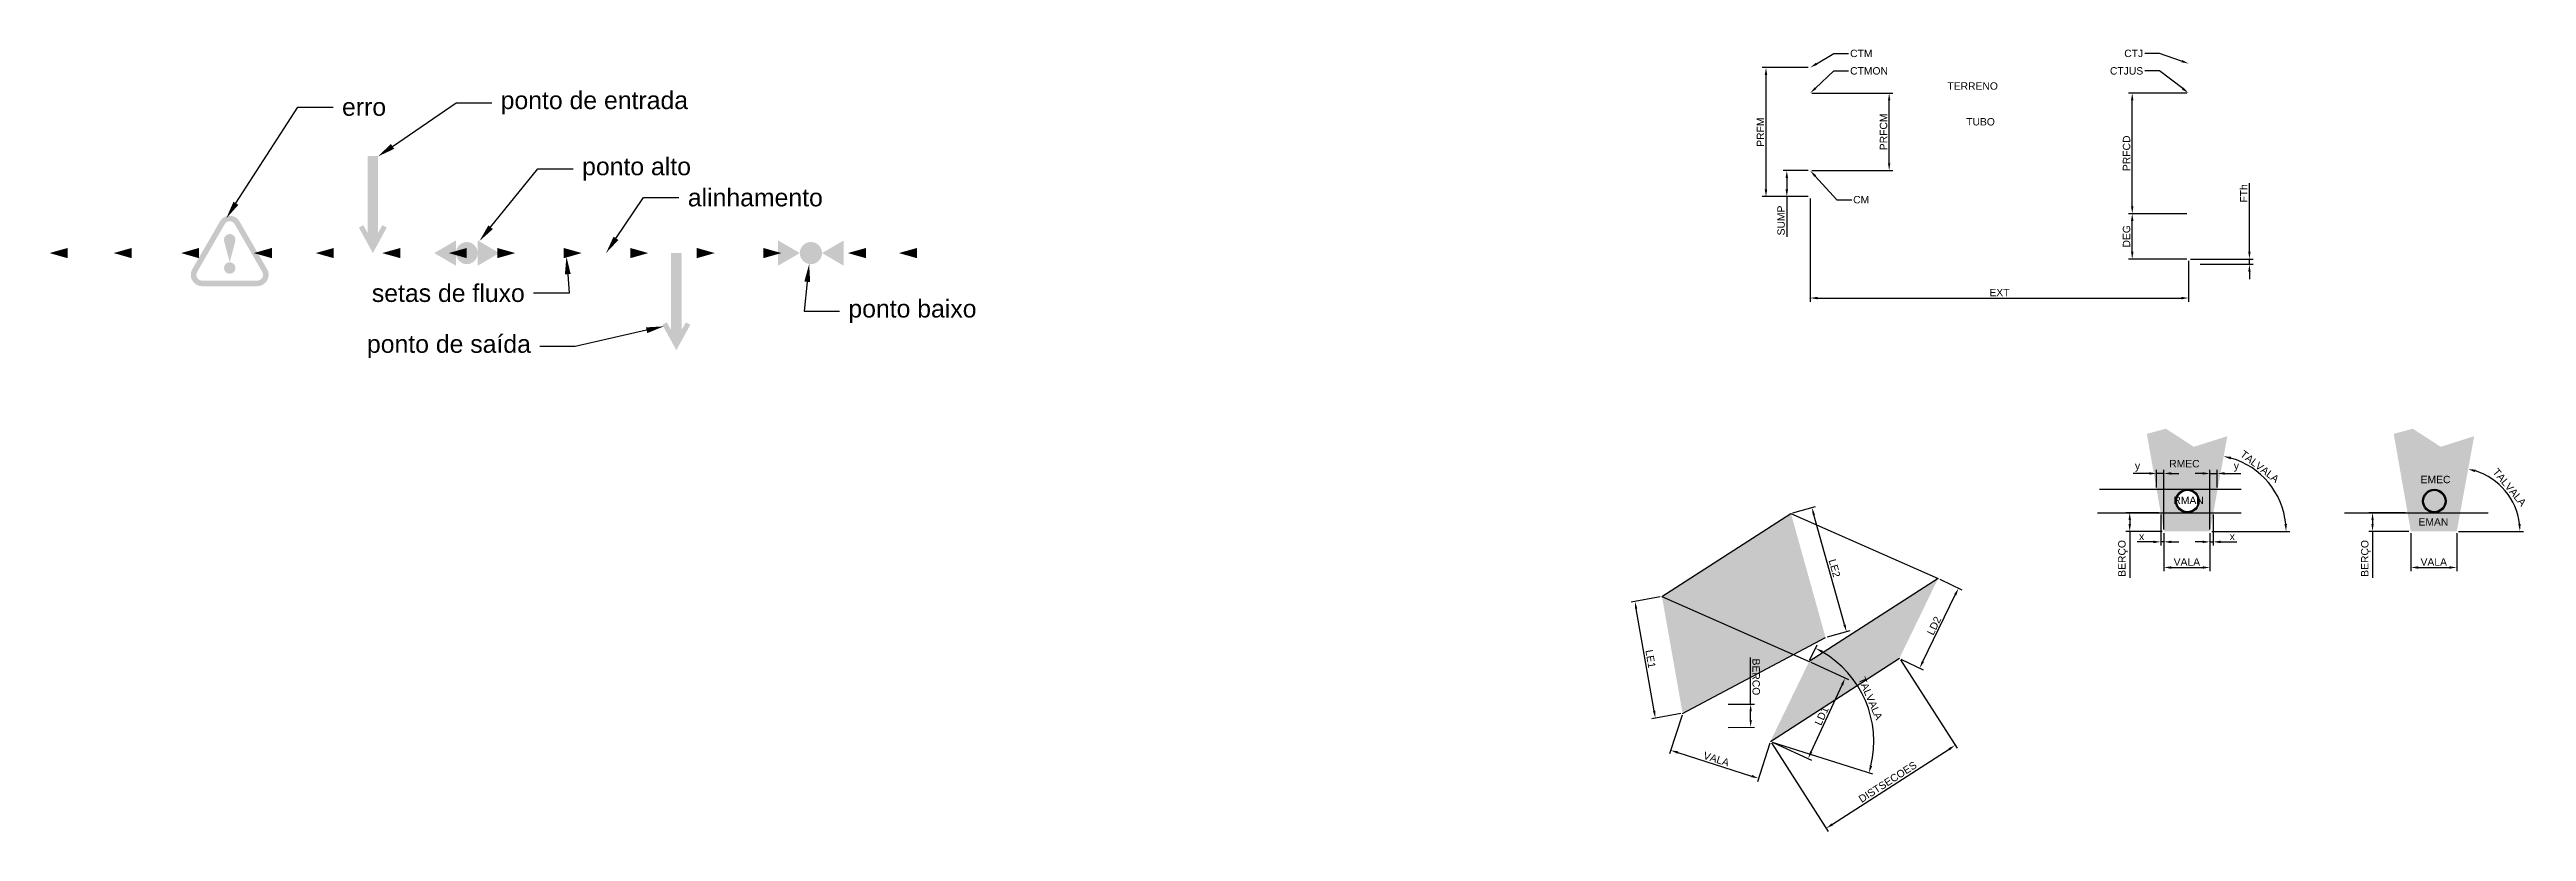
# Model space of a CAD drawing. Header units: metres. Extents: x 670141 to 672337, y 7191728 to 7192607.
# Drawn here: x 670141.2 to 670308.7, y 7192102.7 to 7192155.5 of the extents above; entities that cross this region are included whole.
import ezdxf
from ezdxf import colors
from ezdxf.entities.mleader import LeaderData, LeaderLine
from ezdxf.math import Vec2, Vec3

# ---------------------------------------------------------------- set-up
doc = ezdxf.new("R2010")
doc.units = ezdxf.units.M
doc.styles.get("Standard").update_dxf_attribs({"font": 'arial.ttf'})
doc.dimstyles.new('ISO-25', dxfattribs={"dimtxt": 2.5, "dimasz": 2.5, "dimexe": 1.25, "dimexo": 0.625, "dimtad": 1, "dimtxsty": 'Standard', "dimcen": 2.5, "dimadec": 0, "dimazin": 0, "dimtfac": 1, "dimtmove": 0, "dimatfit": 3, "dimfxl": 0, "dimarcsym": 0})

# ---------------------------------------------------------------- blocks, each defined once
blk = doc.blocks.new('*D9')
at = {"color": 0, "lineweight": -2, "transparency": 16777216}
blk.add_line((670287.42, 7192122.96), (670292.7, 7192122.96), dxfattribs=at)
blk.add_arc((670287.3, 7192122.96), 5.15, 5.562, 74.0734, dxfattribs=at)
at = {"color": 0, "transparency": 16777216}
for points in [[(670288.69, 7192127.83), (670288.73, 7192128), (670288.23, 7192128.03)], [(670292.51, 7192123.46), (670292.34, 7192123.46), (670292.45, 7192122.96)]]:
    blk.add_solid(points, dxfattribs=at)
at = {"layer": 'Defpoints', "color": 0, "transparency": 16777216}
for p in [(670288.47, 7192129.39), (670291.91, 7192125.26), (670284.19, 7192122.96), (670287.3, 7192122.96), (670287.3, 7192122.96)]:
    blk.add_point(p, dxfattribs=at)
at = {"color": 0, "transparency": 16777216, "insert": (670290.67, 7192127.34), "char_height": 0.5, "attachment_point": 5, "rotation": 322.3983}
blk.add_mtext('TALVALA', dxfattribs=at)
blk = doc.blocks.new('*D10')
at = {"color": 0, "lineweight": -2, "transparency": 16777216}
for p, q in [((670283.84, 7192124.22), (670281.62, 7192124.22)), ((670281.87, 7192123.72), (670281.87, 7192123.46)), ((670284.07, 7192122.96), (670281.62, 7192122.96)), ((670281.87, 7192122.96), (670281.87, 7192119.81))]:
    blk.add_line(p, q, dxfattribs=at)
at = {"color": 0, "transparency": 16777216}
for points in [[(670281.79, 7192123.72), (670281.96, 7192123.72), (670281.87, 7192124.22)], [(670281.79, 7192123.46), (670281.96, 7192123.46), (670281.87, 7192122.96)]]:
    blk.add_solid(points, dxfattribs=at)
at = {"layer": 'Defpoints', "color": 0, "transparency": 16777216}
for p in [(670281.87, 7192124.22), (670283.97, 7192124.22), (670284.19, 7192122.96)]:
    blk.add_point(p, dxfattribs=at)
at = {"color": 0, "transparency": 16777216, "insert": (670281.42, 7192121.13), "char_height": 0.5, "attachment_point": 5, "rotation": 90}
blk.add_mtext('BERÇO', dxfattribs=at)
blk = doc.blocks.new('*D11')
at = {"color": 0, "lineweight": -2, "transparency": 16777216}
for p, q in [((670284.19, 7192122.84), (670284.19, 7192120.27)), ((670287.3, 7192122.84), (670287.3, 7192120.27)), ((670284.69, 7192120.52), (670286.8, 7192120.52))]:
    blk.add_line(p, q, dxfattribs=at)
at = {"color": 0, "transparency": 16777216}
for points in [[(670284.69, 7192120.6), (670284.69, 7192120.43), (670284.19, 7192120.52)], [(670286.8, 7192120.6), (670286.8, 7192120.43), (670287.3, 7192120.52)]]:
    blk.add_solid(points, dxfattribs=at)
at = {"layer": 'Defpoints', "color": 0, "transparency": 16777216}
for p in [(670284.19, 7192122.96), (670287.3, 7192122.96), (670287.3, 7192120.52)]:
    blk.add_point(p, dxfattribs=at)
at = {"color": 0, "transparency": 16777216, "insert": (670285.74, 7192120.89), "char_height": 0.5, "attachment_point": 5}
blk.add_mtext('VALA', dxfattribs=at)
blk = doc.blocks.new('*D12')
at = {"color": 0, "lineweight": -2, "transparency": 16777216}
blk.add_line((670304.12, 7192122.96), (670308.52, 7192122.96), dxfattribs=at)
blk.add_arc((670304, 7192122.96), 4.27, 6.7093, 72.9262, dxfattribs=at)
at = {"color": 0, "transparency": 16777216}
for points in [[(670305.23, 7192126.96), (670305.27, 7192127.13), (670304.77, 7192127.16)], [(670308.32, 7192123.46), (670308.16, 7192123.45), (670308.27, 7192122.96)]]:
    blk.add_solid(points, dxfattribs=at)
at = {"layer": 'Defpoints', "color": 0, "transparency": 16777216}
for p in [(670305.17, 7192129.39), (670307.82, 7192124.87), (670300.89, 7192122.96), (670304, 7192122.96), (670304, 7192122.96)]:
    blk.add_point(p, dxfattribs=at)
at = {"color": 0, "transparency": 16777216, "insert": (670307.57, 7192125.94), "char_height": 0.5, "attachment_point": 5, "rotation": 309.8177}
blk.add_mtext('TALVALA', dxfattribs=at)
blk = doc.blocks.new('*D13')
at = {"color": 0, "lineweight": -2, "transparency": 16777216}
for p, q in [((670300.89, 7192122.84), (670300.89, 7192120.27)), ((670304, 7192122.84), (670304, 7192120.27)), ((670301.39, 7192120.52), (670303.5, 7192120.52))]:
    blk.add_line(p, q, dxfattribs=at)
at = {"color": 0, "transparency": 16777216}
for points in [[(670301.39, 7192120.6), (670301.39, 7192120.43), (670300.89, 7192120.52)], [(670303.5, 7192120.6), (670303.5, 7192120.43), (670304, 7192120.52)]]:
    blk.add_solid(points, dxfattribs=at)
at = {"layer": 'Defpoints', "color": 0, "transparency": 16777216}
for p in [(670300.89, 7192122.96), (670304, 7192122.96), (670304, 7192120.52)]:
    blk.add_point(p, dxfattribs=at)
at = {"color": 0, "transparency": 16777216, "insert": (670302.44, 7192120.89), "char_height": 0.5, "attachment_point": 5}
blk.add_mtext('VALA', dxfattribs=at)
blk = doc.blocks.new('*D14')
at = {"color": 0, "lineweight": -2, "transparency": 16777216}
for p, q in [((670300.54, 7192124.22), (670298.05, 7192124.22)), ((670298.3, 7192123.72), (670298.3, 7192123.46)), ((670300.76, 7192122.96), (670298.05, 7192122.96)), ((670298.3, 7192122.96), (670298.3, 7192119.81))]:
    blk.add_line(p, q, dxfattribs=at)
at = {"color": 0, "transparency": 16777216}
for points in [[(670298.22, 7192123.72), (670298.38, 7192123.72), (670298.3, 7192124.22)], [(670298.22, 7192123.46), (670298.38, 7192123.46), (670298.3, 7192122.96)]]:
    blk.add_solid(points, dxfattribs=at)
at = {"layer": 'Defpoints', "color": 0, "transparency": 16777216}
for p in [(670298.3, 7192124.22), (670300.67, 7192124.22), (670300.89, 7192122.96)]:
    blk.add_point(p, dxfattribs=at)
at = {"color": 0, "transparency": 16777216, "insert": (670297.85, 7192121.13), "char_height": 0.5, "attachment_point": 5, "rotation": 90}
blk.add_mtext('BERÇO', dxfattribs=at)
blk = doc.blocks.new('*D15')
at = {"color": 0, "lineweight": -2, "transparency": 16777216}
for p, q in [((670260.13, 7192147.34), (670258.43, 7192147.34)), ((670258.68, 7192146.84), (670258.68, 7192146.08)), ((670260.13, 7192145.58), (670258.43, 7192145.58)), ((670258.68, 7192145.58), (670258.68, 7192142.87))]:
    blk.add_line(p, q, dxfattribs=at)
at = {"color": 0, "transparency": 16777216}
for points in [[(670258.59, 7192146.84), (670258.76, 7192146.84), (670258.68, 7192147.34)], [(670258.59, 7192146.08), (670258.76, 7192146.08), (670258.68, 7192145.58)]]:
    blk.add_solid(points, dxfattribs=at)
at = {"layer": 'Defpoints', "color": 0, "transparency": 16777216}
for p in [(670260.26, 7192147.34), (670258.68, 7192145.58), (670260.26, 7192145.58)]:
    blk.add_point(p, dxfattribs=at)
at = {"color": 0, "transparency": 16777216, "insert": (670258.29, 7192143.97), "char_height": 0.5, "attachment_point": 5, "rotation": 90}
blk.add_mtext('SUMP', dxfattribs=at)
blk = doc.blocks.new('*D16')
at = {"color": 0, "lineweight": -2, "transparency": 16777216}
for p, q in [((670260.13, 7192154.3), (670257.02, 7192154.3)), ((670257.27, 7192146.08), (670257.27, 7192153.8)), ((670260.13, 7192145.58), (670257.02, 7192145.58))]:
    blk.add_line(p, q, dxfattribs=at)
at = {"color": 0, "transparency": 16777216}
for points in [[(670257.18, 7192153.8), (670257.35, 7192153.8), (670257.27, 7192154.3)], [(670257.18, 7192146.08), (670257.35, 7192146.08), (670257.27, 7192145.58)]]:
    blk.add_solid(points, dxfattribs=at)
at = {"layer": 'Defpoints', "color": 0, "transparency": 16777216}
for p in [(670257.27, 7192154.3), (670260.26, 7192154.3), (670260.26, 7192145.58)]:
    blk.add_point(p, dxfattribs=at)
at = {"color": 0, "transparency": 16777216, "insert": (670256.89, 7192149.94), "char_height": 0.5, "attachment_point": 5, "rotation": 90}
blk.add_mtext('PRFM', dxfattribs=at)
blk = doc.blocks.new('*D17')
at = {"color": 0, "lineweight": -2, "transparency": 16777216}
for p, q in [((670260.38, 7192152.58), (670265.85, 7192152.58)), ((670265.6, 7192147.84), (670265.6, 7192152.08)), ((670260.38, 7192147.34), (670265.85, 7192147.34))]:
    blk.add_line(p, q, dxfattribs=at)
at = {"color": 0, "transparency": 16777216}
for points in [[(670265.52, 7192152.08), (670265.68, 7192152.08), (670265.6, 7192152.58)], [(670265.52, 7192147.84), (670265.68, 7192147.84), (670265.6, 7192147.34)]]:
    blk.add_solid(points, dxfattribs=at)
at = {"layer": 'Defpoints', "color": 0, "transparency": 16777216}
for p in [(670260.26, 7192152.58), (670265.6, 7192152.58), (670260.26, 7192147.34)]:
    blk.add_point(p, dxfattribs=at)
at = {"color": 0, "transparency": 16777216, "insert": (670265.22, 7192149.96), "char_height": 0.5, "attachment_point": 5, "rotation": 90}
blk.add_mtext('PRFCM', dxfattribs=at)
blk = doc.blocks.new('*D18')
at = {"color": 0, "lineweight": -2, "transparency": 16777216}
for p, q in [((670285.73, 7192144.43), (670281.79, 7192144.43)), ((670282.04, 7192141.86), (670282.04, 7192143.93)), ((670285.73, 7192141.36), (670281.79, 7192141.36))]:
    blk.add_line(p, q, dxfattribs=at)
at = {"color": 0, "transparency": 16777216}
for points in [[(670281.96, 7192143.93), (670282.13, 7192143.93), (670282.04, 7192144.43)], [(670281.96, 7192141.86), (670282.13, 7192141.86), (670282.04, 7192141.36)]]:
    blk.add_solid(points, dxfattribs=at)
at = {"layer": 'Defpoints', "color": 0, "transparency": 16777216}
for p in [(670282.04, 7192144.43), (670285.86, 7192144.43), (670285.86, 7192141.36)]:
    blk.add_point(p, dxfattribs=at)
at = {"color": 0, "transparency": 16777216, "insert": (670281.66, 7192142.9), "char_height": 0.5, "attachment_point": 5, "rotation": 90}
blk.add_mtext('DEG', dxfattribs=at)
blk = doc.blocks.new('*D19')
at = {"color": 0, "lineweight": -2, "transparency": 16777216}
for p, q in [((670285.73, 7192152.58), (670281.79, 7192152.58)), ((670282.04, 7192144.93), (670282.04, 7192152.08)), ((670285.73, 7192144.43), (670281.79, 7192144.43))]:
    blk.add_line(p, q, dxfattribs=at)
at = {"color": 0, "transparency": 16777216}
for points in [[(670281.96, 7192152.08), (670282.13, 7192152.08), (670282.04, 7192152.58)], [(670281.96, 7192144.93), (670282.13, 7192144.93), (670282.04, 7192144.43)]]:
    blk.add_solid(points, dxfattribs=at)
at = {"layer": 'Defpoints', "color": 0, "transparency": 16777216}
for p in [(670282.04, 7192152.58), (670285.86, 7192152.58), (670285.86, 7192144.43)]:
    blk.add_point(p, dxfattribs=at)
at = {"color": 0, "transparency": 16777216, "insert": (670281.66, 7192148.51), "char_height": 0.5, "attachment_point": 5, "rotation": 90}
blk.add_mtext('PRFCD', dxfattribs=at)
blk = doc.blocks.new('*D20')
at = {"color": 0, "lineweight": -2, "transparency": 16777216}
for p, q in [((670260.26, 7192145.45), (670260.26, 7192138.48)), ((670285.86, 7192141.24), (670285.86, 7192138.48)), ((670260.76, 7192138.73), (670285.36, 7192138.73))]:
    blk.add_line(p, q, dxfattribs=at)
at = {"color": 0, "transparency": 16777216}
for points in [[(670260.76, 7192138.81), (670260.76, 7192138.64), (670260.26, 7192138.73)], [(670285.36, 7192138.81), (670285.36, 7192138.64), (670285.86, 7192138.73)]]:
    blk.add_solid(points, dxfattribs=at)
at = {"layer": 'Defpoints', "color": 0, "transparency": 16777216}
for p in [(670260.26, 7192145.58), (670285.86, 7192141.36), (670285.86, 7192138.73)]:
    blk.add_point(p, dxfattribs=at)
at = {"color": 0, "transparency": 16777216, "insert": (670273.06, 7192139.1), "char_height": 0.5, "attachment_point": 5}
blk.add_mtext('EXT', dxfattribs=at)
blk = doc.blocks.new('*D21')
at = {"color": 0, "lineweight": -2, "transparency": 16777216}
for p, q in [((670289.97, 7192141.86), (670289.97, 7192146.5)), ((670285.98, 7192141.36), (670290.22, 7192141.36)), ((670286.63, 7192141.01), (670290.22, 7192141.01)), ((670289.97, 7192141.01), (670289.97, 7192141.36)), ((670289.97, 7192140.51), (670289.97, 7192140.01))]:
    blk.add_line(p, q, dxfattribs=at)
at = {"color": 0, "transparency": 16777216}
for points in [[(670289.89, 7192141.86), (670290.05, 7192141.86), (670289.97, 7192141.36)], [(670289.89, 7192140.51), (670290.05, 7192140.51), (670289.97, 7192141.01)]]:
    blk.add_solid(points, dxfattribs=at)
at = {"layer": 'Defpoints', "color": 0, "transparency": 16777216}
for p in [(670285.86, 7192141.36), (670286.51, 7192141.01), (670289.97, 7192141.01)]:
    blk.add_point(p, dxfattribs=at)
at = {"color": 0, "transparency": 16777216, "insert": (670289.59, 7192145.8), "char_height": 0.5, "attachment_point": 5, "rotation": 90}
blk.add_mtext('FTh', dxfattribs=at)
blk = doc.blocks.new('*D134')
at = {"color": 0, "lineweight": -2, "transparency": 16777216}
for p, q in [((670283.97, 7192124.09), (670283.97, 7192122)), ((670283.47, 7192122.25), (670282.38, 7192122.25)), ((670284.19, 7192122.25), (670283.97, 7192122.25)), ((670284.19, 7192122.84), (670284.19, 7192122)), ((670284.69, 7192122.25), (670285.19, 7192122.25))]:
    blk.add_line(p, q, dxfattribs=at)
at = {"color": 0, "transparency": 16777216}
for points in [[(670283.47, 7192122.33), (670283.47, 7192122.16), (670283.97, 7192122.25)], [(670284.69, 7192122.33), (670284.69, 7192122.16), (670284.19, 7192122.25)]]:
    blk.add_solid(points, dxfattribs=at)
at = {"layer": 'Defpoints', "color": 0, "transparency": 16777216}
for p in [(670283.97, 7192124.22), (670283.97, 7192122.25), (670284.19, 7192122.96)]:
    blk.add_point(p, dxfattribs=at)
at = {"color": 0, "transparency": 16777216, "insert": (670282.68, 7192122.62), "char_height": 0.5, "attachment_point": 5}
blk.add_mtext('x', dxfattribs=at)
blk = doc.blocks.new('*D135')
at = {"color": 0, "lineweight": -2, "transparency": 16777216}
for p, q in [((670283.19, 7192126.87), (670282.11, 7192126.87)), ((670283.69, 7192125.93), (670283.69, 7192127.12)), ((670284.19, 7192126.87), (670283.69, 7192126.87)), ((670284.19, 7192123.09), (670284.19, 7192127.12)), ((670284.69, 7192126.87), (670285.19, 7192126.87))]:
    blk.add_line(p, q, dxfattribs=at)
at = {"color": 0, "transparency": 16777216}
for points in [[(670283.19, 7192126.96), (670283.19, 7192126.79), (670283.69, 7192126.87)], [(670284.69, 7192126.96), (670284.69, 7192126.79), (670284.19, 7192126.87)]]:
    blk.add_solid(points, dxfattribs=at)
at = {"layer": 'Defpoints', "color": 0, "transparency": 16777216}
for p in [(670283.69, 7192126.87), (670283.69, 7192125.8), (670284.19, 7192122.96)]:
    blk.add_point(p, dxfattribs=at)
at = {"color": 0, "transparency": 16777216, "insert": (670282.4, 7192127.32), "char_height": 0.5, "attachment_point": 5}
blk.add_mtext('y', dxfattribs=at)
blk = doc.blocks.new('*D137')
at = {"color": 0, "lineweight": -2, "transparency": 16777216}
for p, q in [((670287.52, 7192124.09), (670287.52, 7192122)), ((670286.8, 7192122.25), (670286.3, 7192122.25)), ((670287.3, 7192122.84), (670287.3, 7192122)), ((670287.3, 7192122.25), (670287.52, 7192122.25)), ((670288.02, 7192122.25), (670289.11, 7192122.25))]:
    blk.add_line(p, q, dxfattribs=at)
at = {"color": 0, "transparency": 16777216}
for points in [[(670286.8, 7192122.33), (670286.8, 7192122.16), (670287.3, 7192122.25)], [(670288.02, 7192122.33), (670288.02, 7192122.16), (670287.52, 7192122.25)]]:
    blk.add_solid(points, dxfattribs=at)
at = {"layer": 'Defpoints', "color": 0, "transparency": 16777216}
for p in [(670287.52, 7192124.22), (670287.3, 7192122.96), (670287.52, 7192122.25)]:
    blk.add_point(p, dxfattribs=at)
at = {"color": 0, "transparency": 16777216, "insert": (670288.81, 7192122.62), "char_height": 0.5, "attachment_point": 5}
blk.add_mtext('x', dxfattribs=at)
blk = doc.blocks.new('*D136')
at = {"color": 0, "lineweight": -2, "transparency": 16777216}
for p, q in [((670286.8, 7192126.87), (670286.3, 7192126.87)), ((670287.3, 7192123.09), (670287.3, 7192127.12)), ((670287.3, 7192126.87), (670287.8, 7192126.87)), ((670287.8, 7192125.93), (670287.8, 7192127.12)), ((670288.3, 7192126.87), (670289.38, 7192126.87))]:
    blk.add_line(p, q, dxfattribs=at)
at = {"color": 0, "transparency": 16777216}
for points in [[(670286.8, 7192126.96), (670286.8, 7192126.79), (670287.3, 7192126.87)], [(670288.3, 7192126.96), (670288.3, 7192126.79), (670287.8, 7192126.87)]]:
    blk.add_solid(points, dxfattribs=at)
at = {"layer": 'Defpoints', "color": 0, "transparency": 16777216}
for p in [(670287.8, 7192126.87), (670287.8, 7192125.8), (670287.3, 7192122.96)]:
    blk.add_point(p, dxfattribs=at)
at = {"color": 0, "transparency": 16777216, "insert": (670289.09, 7192127.32), "char_height": 0.5, "attachment_point": 5}
blk.add_mtext('y', dxfattribs=at)
blk = doc.blocks.new('*D138')
at = {"color": 0, "lineweight": -2, "transparency": 16777216}
for p, q in [((670251.59, 7192110.54), (670250.75, 7192107.92)), ((670257.53, 7192108.64), (670256.69, 7192106.03)), ((670251.31, 7192108.01), (670256.29, 7192106.42))]:
    blk.add_line(p, q, dxfattribs=at)
at = {"color": 0, "transparency": 16777216}
for points in [[(670251.33, 7192108.09), (670251.28, 7192107.93), (670250.83, 7192108.16)], [(670256.32, 7192106.5), (670256.27, 7192106.34), (670256.77, 7192106.27)]]:
    blk.add_solid(points, dxfattribs=at)
at = {"layer": 'Defpoints', "color": 0, "transparency": 16777216}
for p in [(670251.63, 7192110.66), (670257.56, 7192108.76), (670256.77, 7192106.27)]:
    blk.add_point(p, dxfattribs=at)
at = {"color": 0, "transparency": 16777216, "insert": (670253.91, 7192107.57), "char_height": 0.5, "attachment_point": 5, "rotation": 342.2917}
blk.add_mtext('VALA', dxfattribs=at)
blk = doc.blocks.new('*D139')
at = {"color": 0, "lineweight": -2, "transparency": 16777216}
for p, q in [((670256.23, 7192111.29), (670256.22, 7192114.44)), ((670254.72, 7192111.29), (670256.48, 7192111.29)), ((670256.23, 7192110.22), (670256.23, 7192110.79)), ((670254.72, 7192109.71), (670256.48, 7192109.72))]:
    blk.add_line(p, q, dxfattribs=at)
at = {"color": 0, "transparency": 16777216}
for points in [[(670256.31, 7192110.79), (670256.15, 7192110.79), (670256.23, 7192111.29)], [(670256.31, 7192110.22), (670256.15, 7192110.22), (670256.23, 7192109.72)]]:
    blk.add_solid(points, dxfattribs=at)
at = {"layer": 'Defpoints', "color": 0, "transparency": 16777216}
for p in [(670254.59, 7192111.29), (670256.23, 7192111.29), (670254.6, 7192109.71)]:
    blk.add_point(p, dxfattribs=at)
at = {"color": 0, "transparency": 16777216, "insert": (670256.6, 7192113.12), "char_height": 0.5, "attachment_point": 5, "rotation": 270.2049}
blk.add_mtext('BERCO', dxfattribs=at)
blk = doc.blocks.new('*D140')
at = {"color": 0, "lineweight": -2, "transparency": 16777216}
for p, q in [((670260.24, 7192114.28), (670260.73, 7192115.28)), ((670257.68, 7192108.72), (670264.47, 7192106.56))]:
    blk.add_line(p, q, dxfattribs=at)
blk.add_arc((670257.56, 7192108.76), 7, 346.3852, 60.0036, dxfattribs=at)
at = {"color": 0, "transparency": 16777216}
for points in [[(670261.03, 7192114.75), (670261.1, 7192114.9), (670260.62, 7192115.06)], [(670264.45, 7192107.09), (670264.29, 7192107.14), (670264.23, 7192106.63)]]:
    blk.add_solid(points, dxfattribs=at)
at = {"layer": 'Defpoints', "color": 0, "transparency": 16777216}
for p in [(670260.19, 7192114.16), (670251.63, 7192110.66), (670264.47, 7192109.92), (670257.56, 7192108.76), (670257.56, 7192108.76)]:
    blk.add_point(p, dxfattribs=at)
at = {"color": 0, "transparency": 16777216, "insert": (670264.34, 7192111.67), "char_height": 0.5, "attachment_point": 5, "rotation": 293.1944}
blk.add_mtext('TALVALA', dxfattribs=at)
blk = doc.blocks.new('*D141')
at = {"color": 0, "lineweight": -2, "transparency": 16777216}
for p, q in [((670266.36, 7192114.27), (670270.21, 7192108.3)), ((670257.63, 7192108.66), (670261.48, 7192102.68)), ((670261.76, 7192103.16), (670269.65, 7192108.23))]:
    blk.add_line(p, q, dxfattribs=at)
at = {"color": 0, "transparency": 16777216}
for points in [[(670269.61, 7192108.3), (670269.7, 7192108.16), (670270.07, 7192108.51)], [(670261.72, 7192103.23), (670261.81, 7192103.09), (670261.34, 7192102.89)]]:
    blk.add_solid(points, dxfattribs=at)
at = {"layer": 'Defpoints', "color": 0, "transparency": 16777216}
for p in [(670266.29, 7192114.38), (670257.56, 7192108.76), (670270.07, 7192108.51)]:
    blk.add_point(p, dxfattribs=at)
at = {"color": 0, "transparency": 16777216, "insert": (670265.5, 7192106.02), "char_height": 0.5, "attachment_point": 5, "rotation": 32.7622}
blk.add_mtext('DISTSECOES', dxfattribs=at)
blk = doc.blocks.new('*D142')
at = {"color": 0, "lineweight": -2, "transparency": 16777216}
for p, q in [((670250.11, 7192118.53), (670248.15, 7192118.18)), ((670249.71, 7192110.83), (670248.48, 7192117.73)), ((670251.5, 7192110.64), (670249.55, 7192110.29))]:
    blk.add_line(p, q, dxfattribs=at)
at = {"color": 0, "transparency": 16777216}
for points in [[(670248.56, 7192117.75), (670248.4, 7192117.72), (670248.4, 7192118.23)], [(670249.79, 7192110.84), (670249.62, 7192110.81), (670249.79, 7192110.33)]]:
    blk.add_solid(points, dxfattribs=at)
at = {"layer": 'Defpoints', "color": 0, "transparency": 16777216}
for p in [(670250.23, 7192118.55), (670248.4, 7192118.23), (670251.63, 7192110.66)]:
    blk.add_point(p, dxfattribs=at)
at = {"color": 0, "transparency": 16777216, "insert": (670249.46, 7192114.34), "char_height": 0.5, "attachment_point": 5, "rotation": 280.0352}
blk.add_mtext('LE1', dxfattribs=at)
blk = doc.blocks.new('*D143')
at = {"color": 0, "lineweight": -2, "transparency": 16777216}
for p, q in [((670259.08, 7192124.2), (670260.62, 7192124.63)), ((670262.58, 7192116.66), (670260.51, 7192124.08)), ((670261.42, 7192115.82), (670262.96, 7192116.25))]:
    blk.add_line(p, q, dxfattribs=at)
at = {"color": 0, "transparency": 16777216}
for points in [[(670260.59, 7192124.1), (670260.43, 7192124.06), (670260.37, 7192124.56)], [(670262.66, 7192116.68), (670262.5, 7192116.64), (670262.71, 7192116.18)]]:
    blk.add_solid(points, dxfattribs=at)
at = {"layer": 'Defpoints', "color": 0, "transparency": 16777216}
for p in [(670258.96, 7192124.17), (670260.37, 7192124.56), (670261.3, 7192115.78)]:
    blk.add_point(p, dxfattribs=at)
at = {"color": 0, "transparency": 16777216, "insert": (670261.91, 7192120.47), "char_height": 0.5, "attachment_point": 5, "rotation": 285.596}
blk.add_mtext('LE2', dxfattribs=at)
blk = doc.blocks.new('*D144')
at = {"color": 0, "lineweight": -2, "transparency": 16777216}
for p, q in [((670267.88, 7192114.16), (670270.07, 7192118.66)), ((670269.03, 7192119.73), (670270.51, 7192119)), ((670266.4, 7192114.32), (670267.89, 7192113.6))]:
    blk.add_line(p, q, dxfattribs=at)
at = {"color": 0, "transparency": 16777216}
for points in [[(670269.99, 7192118.7), (670270.14, 7192118.63), (670270.29, 7192119.11)], [(670267.81, 7192114.2), (670267.96, 7192114.13), (670267.66, 7192113.71)]]:
    blk.add_solid(points, dxfattribs=at)
at = {"layer": 'Defpoints', "color": 0, "transparency": 16777216}
for p in [(670268.92, 7192119.78), (670270.29, 7192119.11), (670266.29, 7192114.38)]:
    blk.add_point(p, dxfattribs=at)
at = {"color": 0, "transparency": 16777216, "insert": (670268.64, 7192116.58), "char_height": 0.5, "attachment_point": 5, "rotation": 64.097}
blk.add_mtext('LD2', dxfattribs=at)
blk = doc.blocks.new('*D145')
at = {"color": 0, "lineweight": -2, "transparency": 16777216}
for p, q in [((670260.3, 7192114.11), (670262.85, 7192112.94)), ((670260.33, 7192108.06), (670262.41, 7192112.59)), ((670257.8, 7192108.67), (670260.35, 7192107.5))]:
    blk.add_line(p, q, dxfattribs=at)
at = {"color": 0, "transparency": 16777216}
for points in [[(670262.34, 7192112.62), (670262.49, 7192112.55), (670262.62, 7192113.04)], [(670260.25, 7192108.09), (670260.4, 7192108.02), (670260.12, 7192107.6)]]:
    blk.add_solid(points, dxfattribs=at)
at = {"layer": 'Defpoints', "color": 0, "transparency": 16777216}
for p in [(670260.19, 7192114.16), (670262.62, 7192113.04), (670257.68, 7192108.72)]:
    blk.add_point(p, dxfattribs=at)
at = {"color": 0, "transparency": 16777216, "insert": (670261.03, 7192110.48), "char_height": 0.5, "attachment_point": 5, "rotation": 65.2808}
blk.add_mtext('LD1', dxfattribs=at)
blk = doc.blocks.new('seta')
h = blk.add_hatch(color=1)
h.dxf.hatch_style = 1
h.paths.add_polyline_path([(-4.07, 1.15), (-4.07, -1.15), (0, 0)])
blk = doc.blocks.new('PontoAlto')
h = blk.add_hatch(color=1)
h.dxf.hatch_style = 1
h.paths.add_polyline_path([(5, 5.7), (5, -5.7), (14.8, 0)])
h.paths.add_polyline_path([(0, 5), (0, -5, 1)])
blk = doc.blocks.new('PontoSai')
h = blk.add_hatch(color=1)
h.dxf.hatch_style = 1
h.paths.add_polyline_path([(32.3, 6.3), (31.2, 4.3), (34.6, 2.4), (0, 2.4), (0, -2.4), (34.6, -2.4), (31.2, -4.3), (32.3, -6.3), (43.8, 0)])
blk = doc.blocks.new('PontoBaixo')
h = blk.add_hatch(color=1)
h.dxf.hatch_style = 1
h.paths.add_polyline_path([(0, 5, 1), (0, -5)])
h.paths.add_polyline_path([(-14.8, 5.7), (-14.8, -5.7), (-5, 0)])
blk = doc.blocks.new('PontoEntra')
h = blk.add_hatch(color=1)
h.dxf.hatch_style = 1
h.paths.add_polyline_path([(11.5, -6.3), (12.6, -4.3), (9.2, -2.4), (43.8, -2.4), (43.8, 2.4), (9.2, 2.4), (12.6, 4.3), (11.5, 6.3), (0, 0)])
blk = doc.blocks.new('blocoErro')
h = blk.add_hatch(color=256)
h.dxf.hatch_style = 1
h.paths.add_polyline_path([(-1.13, 7.83, -0.57735), (1.13, 7.83), (7.34, -2.94, -0.128399), (7.51, -3.57), (8.77, -3.57, 0.129998), (8.43, -2.31), (2.21, 8.45, 0.57735), (-2.21, 8.45), (-8.43, -2.31, 0.57735), (-6.21, -6.14), (6.21, -6.14, 0.416121), (8.77, -3.57), (7.51, -3.57, -0.417966), (6.21, -4.89), (-6.21, -4.89, -0.57735), (-7.34, -2.94)])
h.paths.add_polyline_path([(1.26, 3.97, 1.301351), (-1.26, 3.97), (0, -0.75)], flags=17)
h.paths.add_polyline_path([(-1.3, -2.05, 1), (1.3, -2.05, 1)], flags=17)

msp = doc.modelspace()

# ---------------------------------------------------------------- hatches: boundary and pattern name
h = msp.add_hatch(color=2)
h.dxf.hatch_style = 1
h.paths.add_polyline_path([(670288.475, 7192129.388), (670286.208, 7192128.674), (670284.322, 7192129.896), (670283.033, 7192129.55), (670283.691, 7192125.801), (670287.818, 7192125.801)])
h = msp.add_hatch(color=2)
h.dxf.hatch_style = 1
h.paths.add_polyline_path([(670305.174, 7192129.388), (670302.907, 7192128.674), (670301.022, 7192129.896), (670299.732, 7192129.55), (670300.669, 7192124.215), (670304.228, 7192124.215)])
h = msp.add_hatch(color=5)
h.dxf.hatch_style = 1
h.paths.add_polyline_path([(670283.97, 7192124.215), (670285.778, 7192124.215, -0.4142136), (670284.985, 7192125.008, -0.4142136), (670285.778, 7192125.801), (670283.691, 7192125.801)])
h.paths.add_polyline_path([(670287.818, 7192125.801), (670285.778, 7192125.801, -0.4142136), (670286.57, 7192125.008, -0.4142136), (670285.778, 7192124.215), (670287.528, 7192124.215)])
h = msp.add_hatch(color=2)
h.dxf.hatch_style = 1
h.paths.add_polyline_path([(670258.957, 7192124.166), (670250.23, 7192118.55), (670251.627, 7192110.658), (670261.297, 7192115.782)])
h.paths.add_polyline_path([(670268.915, 7192119.78), (670262.276, 7192115.507), (670266.292, 7192114.378)])
h.paths.add_polyline_path([(670266.292, 7192114.378), (670262.276, 7192115.507), (670260.188, 7192114.164), (670257.565, 7192108.762)])
h = msp.add_hatch(color=3)
h.dxf.hatch_style = 1
h.paths.add_polyline_path([(670287.299, 7192122.96), (670287.528, 7192124.215), (670283.97, 7192124.215), (670284.19, 7192122.96)])
h = msp.add_hatch(color=3)
h.dxf.hatch_style = 1
h.paths.add_polyline_path([(670303.998, 7192122.96), (670304.228, 7192124.215), (670300.669, 7192124.215), (670300.889, 7192122.96)])

# ---------------------------------------------------------------- linework, layer by layer
for p, q in [((670279.829, 7192125.801), (670289.416, 7192125.801)), ((670250.23, 7192118.55), (670258.957, 7192124.166)), ((670258.957, 7192124.166), (670268.915, 7192119.78)), ((670279.693, 7192124.215), (670289.416, 7192124.215)), ((670296.392, 7192124.215), (670306.115, 7192124.215)), ((670250.23, 7192118.55), (670260.188, 7192114.164)), ((670268.915, 7192119.78), (670260.188, 7192114.164)), ((670251.627, 7192110.658), (670261.297, 7192115.782)), ((670257.565, 7192108.762), (670266.292, 7192114.378))]:
    msp.add_line(p, q)
for centre, radius in [((670285.778, 7192125.008), 0.793), ((670285.778, 7192125.008), 0.729), ((670302.477, 7192125.008), 0.793), ((670302.477, 7192125.008), 0.729)]:
    msp.add_circle(centre, radius)

# ---------------------------------------------------------------- block references
at = {"xscale": 0.15, "yscale": 0.15, "zscale": 0.15, "rotation": 90}
msp.add_blockref('PontoEntra', (670163.025, 7192141.767), dxfattribs=at)
at = {"xscale": 0.3, "yscale": 0.3, "zscale": 0.3}
msp.add_blockref('blocoErro', (670153.343, 7192141.372), dxfattribs=at)
at = {"color": 1}
for name, p, xscale, yscale, zscale, rotation in [('seta', (670141.154, 7192141.767), 0.3, 0.3, 0.3, 180), ('seta', (670145.491, 7192141.767), 0.3, 0.3, 0.3, 180), ('seta', (670150.047, 7192141.767), 0.3, 0.3, 0.3, 180), ('seta', (670154.972, 7192141.767), 0.3, 0.3, 0.3, 180), ('seta', (670159.161, 7192141.767), 0.3, 0.3, 0.3, 180), ('seta', (670163.661, 7192141.767), 0.3, 0.3, 0.3, 180), ('seta', (670168.161, 7192141.767), 0.3, 0.3, 0.3, 180), ('PontoSai', (670183.557, 7192141.767), 0.15, 0.15, 0.15, 270)]:
    msp.add_blockref(name, p, dxfattribs=dict(at, xscale=xscale, yscale=yscale, zscale=zscale, rotation=rotation))
for name, p, xscale, yscale, zscale in [('PontoAlto', (670169.398, 7192141.767), -0.15, 0.15, 0.15), ('PontoAlto', (670169.368, 7192141.767), 0.15, 0.15, 0.15), ('seta', (670172.661, 7192141.767), 0.3, 0.3, 0.3), ('seta', (670177.161, 7192141.767), 0.3, 0.3, 0.3), ('seta', (670181.661, 7192141.767), 0.3, 0.3, 0.3), ('seta', (670186.161, 7192141.767), 0.3, 0.3, 0.3), ('seta', (670190.661, 7192141.767), 0.3, 0.3, 0.3), ('PontoBaixo', (670192.66, 7192141.767), 0.15, 0.15, 0.15), ('PontoBaixo', (670192.66, 7192141.767), -0.15, 0.15, 0.15), ('seta', (670195.161, 7192141.767), -0.3, 0.3, 0.3), ('seta', (670198.613, 7192141.767), -0.3, 0.3, 0.3)]:
    msp.add_blockref(name, p, dxfattribs=dict(at, xscale=xscale, yscale=yscale, zscale=zscale))

# ---------------------------------------------------------------- texts
msp.add_text('TERRENO', height=0.5).set_placement((670269.542, 7192152.808))
msp.add_text('TUBO', height=0.5, rotation=359.93636).set_placement((670270.811, 7192150.393))
at = {"char_height": 0.5, "attachment_point": 5}
for s, insert in [('RMEC', (670285.573, 7192127.529)), ('EMEC', (670302.56, 7192126.461)), ('RMAN', (670285.854, 7192125.057)), ('EMAN', (670302.415, 7192123.596))]:
    msp.add_mtext(s, dxfattribs=dict(at, insert=insert))

# ---------------------------------------------------------------- dimensions: what is measured, and where the dimension line sits
for base, p1, p2, angle, text, picture, middle in [((670257.266, 7192154.303), (670260.26, 7192145.577), (670260.26, 7192154.303), 90, 'PRFM', '*D16', (670256.891, 7192149.94)), ((670265.6, 7192152.578), (670260.26, 7192147.338), (670260.26, 7192152.578), 90, 'PRFCM', '*D17', (670265.217, 7192149.958)), ((670282.042, 7192152.578), (670285.859, 7192144.433), (670285.859, 7192152.578), 90, 'PRFCD', '*D19', (670281.659, 7192148.505)), ((670258.677, 7192145.577), (670260.26, 7192147.338), (670260.26, 7192145.577), 90, 'SUMP', '*D15', (670258.294, 7192143.974)), ((670282.042, 7192144.433), (670285.859, 7192141.362), (670285.859, 7192144.433), 90, 'DEG', '*D18', (670281.659, 7192142.897)), ((670287.798, 7192126.873), (670287.299, 7192122.96), (670287.798, 7192125.801), 180, 'y', '*D136', (670289.089, 7192127.322)), ((670287.519, 7192122.246), (670287.299, 7192122.96), (670287.519, 7192124.215), 180, 'x', '*D137', (670288.814, 7192122.621))]:
    dim = msp.add_linear_dim(base=base, p1=p1, p2=p2, angle=angle, text=text, dimstyle='ISO-25', override={"dimscale": 0.2})
    dim.commit()
    dim.dimension.update_dxf_attribs({"geometry": picture, "text_midpoint": middle})
for base, p1, p2, text, picture, middle in [((670285.859, 7192138.725), (670260.26, 7192145.577), (670285.859, 7192141.362), 'EXT', '*D20', (670273.06, 7192139.1)), ((670283.691, 7192126.873), (670284.19, 7192122.96), (670283.691, 7192125.801), 'y', '*D135', (670282.4, 7192127.322)), ((670283.97, 7192122.246), (670284.19, 7192122.96), (670283.97, 7192124.215), 'x', '*D134', (670282.675, 7192122.621)), ((670287.299, 7192120.515), (670284.19, 7192122.96), (670287.299, 7192122.96), 'VALA', '*D11', (670285.744, 7192120.89)), ((670303.998, 7192120.515), (670300.889, 7192122.96), (670303.998, 7192122.96), 'VALA', '*D13', (670302.444, 7192120.89))]:
    dim = msp.add_linear_dim(base=base, p1=p1, p2=p2, text=text, dimstyle='ISO-25', override={"dimscale": 0.2})
    dim.commit()
    dim.dimension.update_dxf_attribs({"geometry": picture, "text_midpoint": middle})
for base, p1, p2, text, picture, middle in [((670289.97, 7192141.012), (670285.859, 7192141.362), (670286.509, 7192141.012), 'FTh', '*D21', (670289.97, 7192145.803)), ((670281.872, 7192124.215), (670284.19, 7192122.96), (670283.97, 7192124.215), 'BERÇO', '*D10', (670281.872, 7192121.134)), ((670298.301, 7192124.215), (670300.889, 7192122.96), (670300.669, 7192124.215), 'BERÇO', '*D14', (670298.301, 7192121.134))]:
    dim = msp.add_linear_dim(base=base, p1=p1, p2=p2, angle=90, text=text, dimstyle='ISO-25', override={"dimscale": 0.2})
    dim.commit()
    dim.dimension.update_dxf_attribs({"geometry": picture, "text_midpoint": middle, "dimtype": 160})
for base, line1, line2, picture, middle in [((670291.908, 7192125.263), ((670287.299, 7192122.96), (670288.475, 7192129.388)), ((670284.19, 7192122.96), (670287.299, 7192122.96)), '*D9', (670290.443, 7192127.042)), ((670307.82, 7192124.869), ((670303.998, 7192122.96), (670305.174, 7192129.388)), ((670300.889, 7192122.96), (670303.998, 7192122.96)), '*D12', (670307.28, 7192125.696))]:
    dim = msp.add_angular_dim_2l(base=base, line1=line1, line2=line2, text='TALVALA', dimstyle='ISO-25', override={"dimscale": 0.2})
    dim.commit()
    dim.dimension.update_dxf_attribs({"geometry": picture, "text_midpoint": middle, "dimtype": 162})
for p1, p2, distance, text, picture, middle in [((670261.297, 7192115.782), (670258.957, 7192124.166), -1.472, 'LE2', '*D143', (670261.907, 7192120.471)), ((670251.627, 7192110.658), (670250.23, 7192118.55), 1.863, 'LE1', '*D142', (670249.464, 7192114.345)), ((670266.292, 7192114.378), (670268.915, 7192119.78), -1.524, 'LD2', '*D144', (670268.637, 7192116.577)), ((670254.596, 7192109.71), (670254.59, 7192111.286), -1.637, 'BERCO', '*D139', (670256.605, 7192113.119)), ((670257.565, 7192108.762), (670266.292, 7192114.378), -6.983, 'DISTSECOES', '*D141', (670265.5, 7192106.02)), ((670257.684, 7192108.724), (670260.188, 7192114.164), -2.681, 'LD1', '*D145', (670261.03, 7192110.48)), ((670251.627, 7192110.658), (670257.565, 7192108.762), -2.62, 'VALA', '*D138', (670253.913, 7192107.571))]:
    dim = msp.add_aligned_dim(p1=p1, p2=p2, distance=distance, text=text, dimstyle='ISO-25', override={"dimscale": 0.2})
    dim.commit()
    dim.dimension.update_dxf_attribs({"geometry": picture, "text_midpoint": middle})
dim = msp.add_angular_dim_2l(base=(670264.468, 7192109.924), line1=((670257.565, 7192108.762), (670260.188, 7192114.164)), line2=((670251.627, 7192110.658), (670257.565, 7192108.762)), text='TALVALA', dimstyle='ISO-25', override={"dimscale": 0.2})
dim.commit()
dim.dimension.update_dxf_attribs({"geometry": '*D140', "text_midpoint": (670264.344, 7192111.666)})

# ---------------------------------------------------------------- leaders
ml = msp.add_multileader_mtext('Standard')
ml.set_content('CTM', color=256)
ml.set_leader_properties()
ml.build(insert=Vec2(0, 0))
ml.multileader.update_dxf_attribs({"dogleg_length": 1, "arrow_head_size": 0.5})
ctx = ml.context
ctx.base_point, ctx.char_height, ctx.arrow_head_size, ctx.landing_gap_size, ctx.plane_origin = Vec3(670262.859, 7192155.258), 0.5, 0.5, 0.1, Vec3(670255.082, 7192155.578)
notes = []
notes.append((ctx, [(0, (1, 1, 0), (670261.859, 7192155.258), (1, 0), 1, [(0, [(670260.26, 7192154.303)], 0, [])])]))
ctx.mtext.insert, ctx.mtext.flow_direction = Vec3(670262.959, 7192155.513), 5
ml = msp.add_multileader_mtext('Standard')
ml.set_content('CTJ', color=256)
ml.set_leader_properties()
ml.build(insert=Vec2(0, 0))
ml.multileader.update_dxf_attribs({"dogleg_length": 1, "arrow_head_size": 0.5})
ctx = ml.context
ctx.base_point, ctx.char_height, ctx.arrow_head_size, ctx.landing_gap_size, ctx.plane_origin = Vec3(670281.494, 7192155.258), 0.5, 0.5, 0.1, Vec3(670280.682, 7192156.109)
ctx.text_align_type = 2
notes.append((ctx, [(1, (1, 1, 0), (670283.885, 7192155.258), (-1, 0), 1, [(0, [(670285.859, 7192154.577)], 0, [])])]))
ctx.mtext.insert, ctx.mtext.alignment, ctx.mtext.flow_direction = Vec3(670282.785, 7192155.513), 3, 5
ml = msp.add_multileader_mtext('Standard')
ml.set_content('CTMON', color=256)
ml.set_leader_properties()
ml.build(insert=Vec2(0, 0))
ml.multileader.update_dxf_attribs({"dogleg_length": 1, "arrow_head_size": 0.5})
ctx = ml.context
ctx.base_point, ctx.char_height, ctx.arrow_head_size, ctx.landing_gap_size, ctx.plane_origin = Vec3(670262.859, 7192154.078), 0.5, 0.5, 0.1, Vec3(670255.082, 7192154.928)
notes.append((ctx, [(0, (1, 1, 0), (670261.859, 7192154.078), (1, 0), 1, [(0, [(670260.26, 7192152.578)], 0, [])])]))
ctx.mtext.insert, ctx.mtext.flow_direction = Vec3(670262.959, 7192154.332), 5
ml = msp.add_multileader_mtext('Standard')
ml.set_content('CTJUS', color=256)
ml.set_leader_properties()
ml.build(insert=Vec2(0, 0))
ml.multileader.update_dxf_attribs({"dogleg_length": 1, "arrow_head_size": 0.5})
ctx = ml.context
ctx.base_point, ctx.char_height, ctx.arrow_head_size, ctx.landing_gap_size, ctx.plane_origin = Vec3(670280.506, 7192154.078), 0.5, 0.5, 0.1, Vec3(670280.682, 7192154.928)
ctx.text_align_type = 2
notes.append((ctx, [(1, (1, 1, 0), (670283.885, 7192154.078), (-1, 0), 1, [(0, [(670285.859, 7192152.578)], 0, [])])]))
ctx.mtext.insert, ctx.mtext.alignment, ctx.mtext.flow_direction = Vec3(670282.785, 7192154.332), 3, 5
at = {"color": 0}
ml = msp.add_multileader_mtext('Standard', dxfattribs=at)
ml.set_content('erro')
ml.set_leader_properties()
ml.build(insert=Vec2(0, 0))
ml.multileader.update_dxf_attribs({"arrow_head_size": 1.2})
ctx = ml.context
ctx.base_point, ctx.char_height, ctx.arrow_head_size, ctx.landing_gap_size, ctx.plane_origin = Vec3(670160.341, 7192151.638), 1.2, 1.2, 0.6, Vec3(670153.114, 7192144.121)
notes.append((ctx, [(0, (1, 1, 0), (670157.941, 7192151.638), (1, 0), 2.4, [(0, [(670153.114, 7192144.121)], 0, [])])]))
ctx.mtext.insert, ctx.mtext.flow_direction = Vec3(670160.941, 7192152.248), 5
ml = msp.add_multileader_mtext('Standard', dxfattribs=at)
ml.set_content('ponto de entrada')
ml.set_leader_properties()
ml.build(insert=Vec2(0, 0))
ml.multileader.update_dxf_attribs({"arrow_head_size": 1.2})
ctx = ml.context
ctx.base_point, ctx.char_height, ctx.arrow_head_size, ctx.landing_gap_size, ctx.plane_origin = Vec3(670171.072, 7192151.931), 1.2, 1.2, 0.6, Vec3(670189.152, 7192151.409)
notes.append((ctx, [(0, (1, 1, 0), (670168.672, 7192151.931), (1, 0), 2.4, [(0, [(670163.367, 7192148.296)], 0, [])])]))
ctx.mtext.insert, ctx.mtext.flow_direction = Vec3(670171.672, 7192152.698), 5
ml = msp.add_multileader_mtext('Standard', dxfattribs=at)
ml.set_content('ponto alto')
ml.set_leader_properties()
ml.build(insert=Vec2(0, 0))
ml.multileader.update_dxf_attribs({"arrow_head_size": 1.2})
ctx = ml.context
ctx.base_point, ctx.char_height, ctx.arrow_head_size, ctx.landing_gap_size, ctx.plane_origin = Vec3(670176.582, 7192147.462), 1.2, 1.2, 0.6, Vec3(670170.238, 7192142.58)
notes.append((ctx, [(0, (1, 1, 0), (670174.182, 7192147.462), (1, 0), 2.4, [(0, [(670170.238, 7192142.58)], 0, [])])]))
ctx.mtext.insert, ctx.mtext.flow_direction = Vec3(670177.182, 7192148.228), 5
ml = msp.add_multileader_mtext('Standard')
ml.set_content('CM', color=256)
ml.set_leader_properties()
ml.build(insert=Vec2(0, 0))
ml.multileader.update_dxf_attribs({"dogleg_length": 1, "arrow_head_size": 0.5})
ctx = ml.context
ctx.base_point, ctx.char_height, ctx.arrow_head_size, ctx.landing_gap_size, ctx.plane_origin = Vec3(670263.064, 7192145.373), 0.5, 0.5, 0.1, Vec3(670260.26, 7192147.338)
notes.append((ctx, [(0, (1, 1, 0), (670262.064, 7192145.373), (1, 0), 1, [(0, [(670260.26, 7192147.338)], 0, [])])]))
ctx.mtext.insert, ctx.mtext.flow_direction = Vec3(670263.164, 7192145.627), 5
ml = msp.add_multileader_mtext('Standard', dxfattribs=at)
ml.set_content('alinhamento')
ml.set_leader_properties()
ml.build(insert=Vec2(0, 0))
ml.multileader.update_dxf_attribs({"arrow_head_size": 1.2})
ctx = ml.context
ctx.base_point, ctx.char_height, ctx.arrow_head_size, ctx.landing_gap_size, ctx.plane_origin = Vec3(670183.733, 7192145.515), 1.2, 1.2, 0.6, Vec3(670178.889, 7192141.767)
notes.append((ctx, [(0, (1, 1, 0), (670181.333, 7192145.515), (1, 0), 2.4, [(0, [(670178.801, 7192141.767)], 0, [])])]))
ctx.mtext.insert, ctx.mtext.flow_direction = Vec3(670184.333, 7192146.125), 5
ml = msp.add_multileader_mtext('Standard', dxfattribs=at)
ml.set_content('setas de fluxo')
ml.set_leader_properties()
ml.build(insert=Vec2(0, 0))
ml.multileader.update_dxf_attribs({"arrow_head_size": 1.2})
ctx = ml.context
ctx.base_point, ctx.char_height, ctx.arrow_head_size, ctx.landing_gap_size, ctx.plane_origin = Vec3(670162.473, 7192139.054), 1.2, 1.2, 0.6, Vec3(670182.962, 7192133.632)
ctx.text_align_type = 2
notes.append((ctx, [(1, (1, 1, 0), (670176.303, 7192139.054), (-1, 0), 2.4, [(0, [(670176.123, 7192141.533)], 0, [])])]))
ctx.mtext.insert, ctx.mtext.alignment, ctx.mtext.flow_direction = Vec3(670173.303, 7192139.664), 3, 5
ml = msp.add_multileader_mtext('Standard', dxfattribs=at)
ml.set_content('ponto baixo')
ml.set_leader_properties()
ml.build(insert=Vec2(0, 0))
ml.multileader.update_dxf_attribs({"arrow_head_size": 1.2})
ctx = ml.context
ctx.base_point, ctx.char_height, ctx.arrow_head_size, ctx.landing_gap_size, ctx.plane_origin = Vec3(670194.594, 7192137.846), 1.2, 1.2, 0.6, Vec3(670189.75, 7192134.097)
notes.append((ctx, [(0, (1, 1, 0), (670192.194, 7192137.846), (1, 0), 2.4, [(0, [(670192.543, 7192141.022)], 0, [])])]))
ctx.mtext.insert, ctx.mtext.flow_direction = Vec3(670195.194, 7192138.612), 5
ml = msp.add_multileader_mtext('Standard', dxfattribs=at)
ml.set_content('ponto de saída')
ml.set_leader_properties()
ml.build(insert=Vec2(0, 0))
ml.multileader.update_dxf_attribs({"arrow_head_size": 1.2})
ctx = ml.context
ctx.base_point, ctx.char_height, ctx.arrow_head_size, ctx.landing_gap_size, ctx.plane_origin = Vec3(670162.208, 7192135.461), 1.2, 1.2, 0.6, Vec3(670183.272, 7192131.967)
ctx.text_align_type = 2
notes.append((ctx, [(1, (1, 1, 0), (670176.718, 7192135.461), (-1, 0), 2.4, [(0, [(670182.717, 7192136.815)], 0, [])])]))
ctx.mtext.insert, ctx.mtext.alignment, ctx.mtext.flow_direction = Vec3(670173.718, 7192136.227), 3, 5
for ctx, leaders in notes:
    for number, flags, end, landing, length, lines in leaders:
        leader = LeaderData()
        leader.index, (leader.has_last_leader_line, leader.has_dogleg_vector, leader.attachment_direction) = number, flags
        leader.last_leader_point, leader.dogleg_vector, leader.dogleg_length = Vec3(end), Vec3(landing), length
        for number, points, colour, breaks in lines:
            line = LeaderLine()
            line.index, line.vertices, line.color, line.breaks = number, Vec3.list(points), colors.encode_raw_color(colour), breaks
            leader.lines.append(line)
        ctx.leaders.append(leader)

doc.saveas('drawing.dxf')
